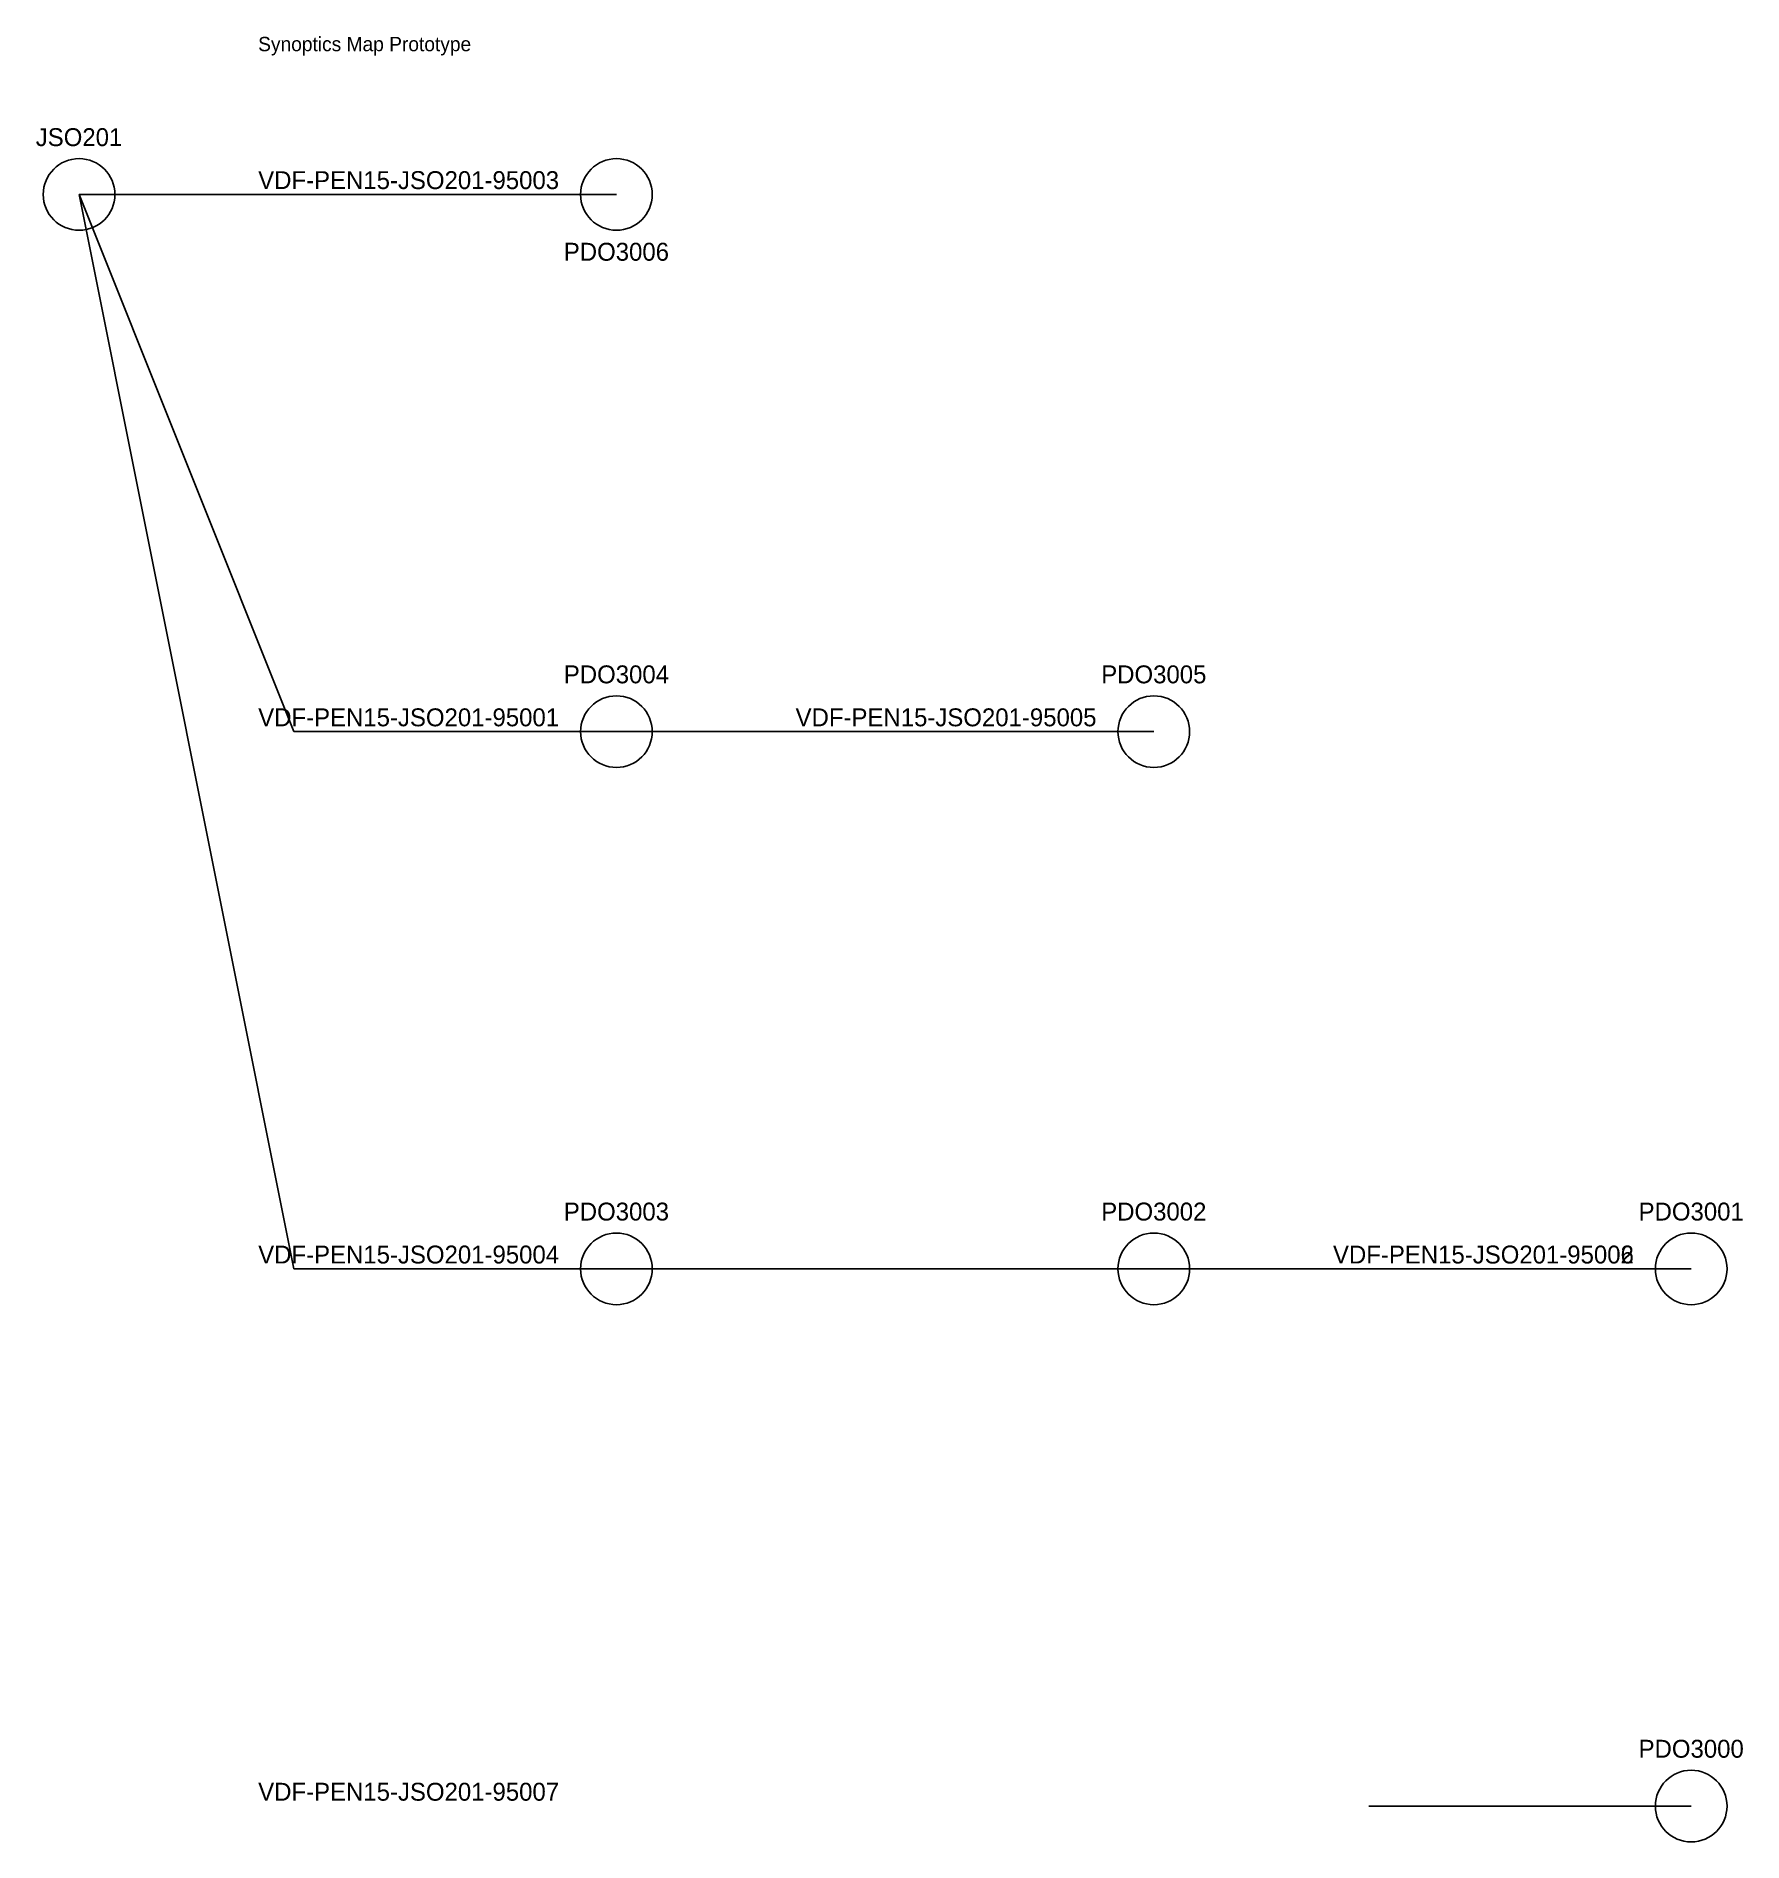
# Model space of a CAD drawing. Header units: metres. Extents: x -6 to 232, y -230 to 22.
import ezdxf
from ezdxf.enums import TextEntityAlignment as Align

# ---------------------------------------------------------------- set-up
doc = ezdxf.new("R2010")
doc.units = ezdxf.units.M
for name, color, linetype in [('SINOP_AEREO', 1, 'Continuous'), ('SINOP_JSFO', 30, 'Continuous'), ('SINOP_PDO', 4, 'Continuous')]:
    doc.layers.add(name, color=color, linetype=linetype)

# ---------------------------------------------------------------- blocks, each defined once
blk = doc.blocks.new('JSO')
at = {"layer": 'SINOP_JSFO'}
blk.add_circle((0, 0), 0.5, dxfattribs=at)
blk = doc.blocks.new('PDO')
at = {"layer": 'SINOP_PDO'}
blk.add_circle((0, 0), 0.5, dxfattribs=at)

msp = doc.modelspace()

# ---------------------------------------------------------------- linework, layer by layer
at = {"layer": 'SINOP_AEREO'}
for p, q in [((0, 0), (30, -150)), ((0, 0), (30, -75)), ((0, 0), (75, 0)), ((30, -75), (75, -75)), ((75, -75), (150, -75)), ((30, -150), (75, -150)), ((75, -150), (150, -150)), ((150, -150), (225, -150)), ((180, -225), (225, -225))]:
    msp.add_line(p, q, dxfattribs=at)

# ---------------------------------------------------------------- block references
at = {"layer": 'SINOP_JSFO'}
ref = msp.add_blockref('JSO', (0, 0), dxfattribs=dict(at, xscale=10, yscale=10))
ref.add_attrib('TIPO', 'JSO201', dxfattribs={"height": 2.5}).set_placement((0, 8), align=Align.MIDDLE_CENTER)
at = {"layer": 'SINOP_PDO'}
ref = msp.add_blockref('PDO', (75, 0), dxfattribs=dict(at, xscale=10, yscale=10))
ref.add_attrib('TIPO', 'PDO3006', dxfattribs={"height": 2.5}).set_placement((75, -8), align=Align.MIDDLE_CENTER)
ref.add_attrib('CABO', 'VDF-PEN15-JSO201-95003', dxfattribs={"height": 2.5}).set_placement((67, 0), align=Align.BOTTOM_RIGHT)
ref = msp.add_blockref('PDO', (75, -75), dxfattribs=dict(at, xscale=10, yscale=10))
ref.add_attrib('TIPO', 'PDO3004', dxfattribs={"height": 2.5}).set_placement((75, -67), align=Align.MIDDLE_CENTER)
ref.add_attrib('CABO', 'VDF-PEN15-JSO201-95001', dxfattribs={"height": 2.5}).set_placement((67, -75), align=Align.BOTTOM_RIGHT)
ref = msp.add_blockref('PDO', (150, -75), dxfattribs=dict(at, xscale=10, yscale=10))
ref.add_attrib('TIPO', 'PDO3005', dxfattribs={"height": 2.5}).set_placement((150, -67), align=Align.MIDDLE_CENTER)
ref.add_attrib('CABO', 'VDF-PEN15-JSO201-95005', dxfattribs={"height": 2.5}).set_placement((142, -75), align=Align.BOTTOM_RIGHT)
ref = msp.add_blockref('PDO', (75, -150), dxfattribs=dict(at, xscale=10, yscale=10))
ref.add_attrib('TIPO', 'PDO3003', dxfattribs={"height": 2.5}).set_placement((75, -142), align=Align.MIDDLE_CENTER)
ref.add_attrib('CABO', 'VDF-PEN15-JSO201-95004', dxfattribs={"height": 2.5}).set_placement((67, -150), align=Align.BOTTOM_RIGHT)
ref = msp.add_blockref('PDO', (150, -150), dxfattribs=dict(at, xscale=10, yscale=10))
ref.add_attrib('TIPO', 'PDO3002', dxfattribs={"height": 2.5}).set_placement((150, -142), align=Align.MIDDLE_CENTER)
ref.add_attrib('CABO', 'VDF-PEN15-JSO201-95002', dxfattribs={"height": 2.5}).set_placement((217, -150), align=Align.BOTTOM_RIGHT)
ref = msp.add_blockref('PDO', (225, -150), dxfattribs=dict(at, xscale=10, yscale=10))
ref.add_attrib('TIPO', 'PDO3001', dxfattribs={"height": 2.5}).set_placement((225, -142), align=Align.MIDDLE_CENTER)
ref.add_attrib('CABO', 'VDF-PEN15-JSO201-95006', dxfattribs={"height": 2.5}).set_placement((217, -150), align=Align.BOTTOM_RIGHT)
ref = msp.add_blockref('PDO', (225, -225), dxfattribs=dict(at, xscale=10, yscale=10))
ref.add_attrib('TIPO', 'PDO3000', dxfattribs={"height": 2.5}).set_placement((225, -217), align=Align.MIDDLE_CENTER)
ref.add_attrib('CABO', 'VDF-PEN15-JSO201-95007', dxfattribs={"height": 2.5}).set_placement((67, -225), align=Align.BOTTOM_RIGHT)

# ---------------------------------------------------------------- texts
msp.add_text('Synoptics Map Prototype', height=2).set_placement((25, 20))

doc.saveas('drawing.dxf')
